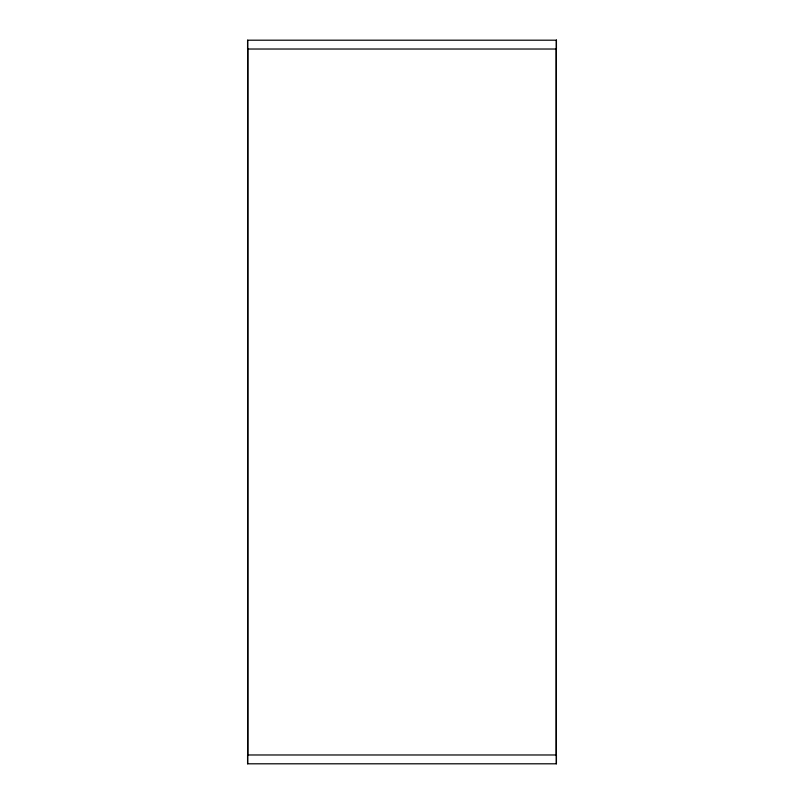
<?xml version="1.0" encoding="UTF-8"?>
<svg xmlns="http://www.w3.org/2000/svg" width="804" height="804" viewBox="0 0 804 804"><rect width="100%" height="100%" fill="white"/><g stroke="black" fill="none" stroke-linecap="round" stroke-linejoin="round"><path stroke-width="1.21" d="M556.318 40.2L556.318 763.8M556.167 49.024L556.167 754.976M247.863 49.024L247.863 754.976M247.682 40.2L247.682 763.8M556.428 40.2L247.572 40.2L247.572 49.024L556.428 49.024L556.428 40.2M556.428 754.976L247.572 754.976L247.572 763.8L556.428 763.8L556.428 754.976"/></g></svg>
